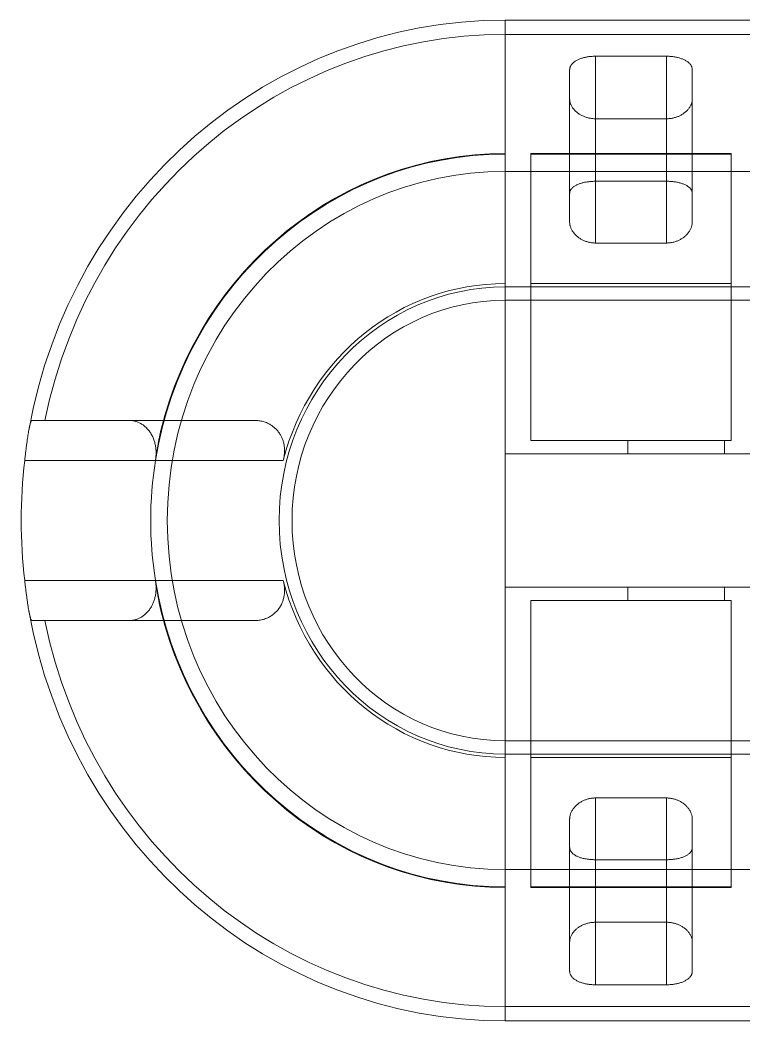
# Model space of a CAD drawing. Header units: millimetres. Extents: x 7939 to 8557, y 3805 to 4021.
# Drawn here: x 8283.1 to 8319.3, y 3971.4 to 4021.4 of the extents above; entities that cross this region are included whole.
import ezdxf

# ---------------------------------------------------------------- set-up
doc = ezdxf.new("R2010")
doc.units = ezdxf.units.MM
doc.layers.add('linea_gruesa', color=1, linetype='Continuous', lineweight=40)

msp = doc.modelspace()

# ---------------------------------------------------------------- linework, layer by layer
at = {"layer": 'linea_gruesa', "linetype": 'Continuous', "lineweight": 15, "extrusion": (-0.253745, -3.38569e-15, 0.967271)}
for p, q in [((8423.417, 4021.383, 103.727), (8307.345, 4021.383, 73.278)), ((8307.345, 4008.05, 73.278), (8307.345, 4021.383, 73.278)), ((8307.345, 3972.104, 73.278), (8307.345, 4020.663, 73.278)), ((8423.417, 4020.663, 103.727), (8307.345, 4020.663, 73.278)), ((8311.859, 4019.574, 74.462), (8315.405, 4019.574, 75.392)), ((8311.859, 4019.574, 74.462), (8311.859, 4013.328, 74.462)), ((8315.405, 4019.574, 75.392), (8315.405, 4013.328, 75.392)), ((8310.569, 4017.447, 74.123), (8310.569, 4018.893, 74.123)), ((8310.569, 4018.893, 74.123), (8310.569, 4012.713, 74.123)), ((8316.695, 4018.893, 75.731), (8316.695, 4017.447, 75.731)), ((8316.695, 4018.893, 75.731), (8316.695, 4012.713, 75.731)), ((8310.569, 4017.447, 74.123), (8310.569, 4011.294, 74.123)), ((8316.695, 4017.447, 75.731), (8316.695, 4011.294, 75.731)), ((8315.405, 4016.453, 75.392), (8311.859, 4016.453, 74.462)), ((8311.859, 4016.453, 74.462), (8311.859, 4010.244, 74.462)), ((8315.405, 4016.453, 75.392), (8315.405, 4010.244, 75.392)), ((8307.345, 4014.683, 73.278), (8307.345, 4014.717, 73.278)), ((8307.345, 4014.717, 73.278), (8307.345, 4008.22, 73.278)), ((8307.345, 4014.683, 73.278), (8307.345, 3999.717, 73.278)), ((8308.634, 4014.717, 73.616), (8308.634, 4008.22, 73.616)), ((8318.63, 4014.717, 76.238), (8308.634, 4014.717, 73.616)), ((8308.634, 4014.717, 73.616), (8308.634, 4014.683, 73.616)), ((8318.63, 4014.683, 76.238), (8308.634, 4014.683, 73.616)), ((8308.634, 4000.383, 73.616), (8308.634, 4014.683, 73.616)), ((8318.63, 4008.22, 76.238), (8318.63, 4014.717, 76.238)), ((8318.63, 4014.683, 76.238), (8318.63, 4014.717, 76.238)), ((8318.63, 4014.683, 76.238), (8318.63, 4000.383, 76.238)), ((8307.345, 4008.05, 73.278), (8307.345, 4013.824, 73.278)), ((8423.417, 4013.824, 103.727), (8307.345, 4013.824, 73.278)), ((8311.859, 4013.328, 74.462), (8315.405, 4013.328, 75.392)), ((8310.569, 4011.294, 74.123), (8310.569, 4012.713, 74.123)), ((8316.695, 4012.713, 75.731), (8316.695, 4011.294, 75.731)), ((8315.405, 4010.244, 75.392), (8311.859, 4010.244, 74.462)), ((8307.345, 4008.22, 73.278), (8307.345, 3999.717, 73.278)), ((8423.417, 4008.05, 103.727), (8307.345, 4008.05, 73.278)), ((8318.63, 4008.22, 76.238), (8308.634, 4008.22, 73.616)), ((8308.634, 4000.383, 73.616), (8308.634, 4008.22, 73.616)), ((8318.63, 4008.22, 76.238), (8318.63, 4000.383, 76.238)), ((8307.345, 4007.383, 73.278), (8307.345, 3985.383, 73.278)), ((8423.417, 4007.383, 103.727), (8307.345, 4007.383, 73.278)), ((8283.718, 4001.383, 67.08), (8290.333, 4001.383, 68.815)), ((8284.363, 4001.383, 67.249), (8288.544, 4001.383, 68.346)), ((8288.544, 4001.383, 68.346), (8294.841, 4001.383, 69.997)), ((8294.841, 4001.383, 69.997), (8290.333, 4001.383, 68.815)), ((8318.63, 4000.383, 76.238), (8308.634, 4000.383, 73.616)), ((8313.471, 4000.383, 74.885), (8308.634, 4000.383, 73.616)), ((8313.471, 4000.383, 74.885), (8313.471, 3999.717, 74.885)), ((8313.471, 4000.383, 74.885), (8318.307, 4000.383, 76.153)), ((8318.307, 4000.383, 76.153), (8318.307, 3999.717, 76.153)), ((8318.63, 4000.383, 76.238), (8318.307, 4000.383, 76.153)), ((8307.345, 3999.717, 73.278), (8353.774, 3999.717, 85.457)), ((8307.345, 3999.717, 73.278), (8313.471, 3999.717, 74.885)), ((8318.307, 3999.717, 76.153), (8313.471, 3999.717, 74.885)), ((8318.307, 3999.717, 76.153), (8324.756, 3999.717, 77.845)), ((8283.354, 3999.383, 66.984), (8289.883, 3999.383, 68.697)), ((8289.886, 3999.383, 68.698), (8296.269, 3999.383, 70.372)), ((8283.354, 3993.383, 66.984), (8289.883, 3993.383, 68.697)), ((8289.886, 3993.383, 68.698), (8296.269, 3993.383, 70.372)), ((8353.774, 3993.05, 85.457), (8307.345, 3993.05, 73.278)), ((8307.345, 3993.05, 73.278), (8307.345, 3984.547, 73.278)), ((8313.471, 3993.05, 74.885), (8307.345, 3993.05, 73.278)), ((8307.345, 3993.05, 73.278), (8307.345, 3978.084, 73.278)), ((8318.307, 3993.05, 76.153), (8313.471, 3993.05, 74.885)), ((8313.471, 3993.05, 74.885), (8313.471, 3992.383, 74.885)), ((8324.756, 3993.05, 77.845), (8318.307, 3993.05, 76.153)), ((8318.307, 3993.05, 76.153), (8318.307, 3992.383, 76.153)), ((8308.634, 3992.383, 73.616), (8313.471, 3992.383, 74.885)), ((8308.634, 3992.383, 73.616), (8318.63, 3992.383, 76.238)), ((8308.634, 3984.547, 73.616), (8308.634, 3992.383, 73.616)), ((8308.634, 3978.084, 73.616), (8308.634, 3992.383, 73.616)), ((8313.471, 3992.383, 74.885), (8318.307, 3992.383, 76.153)), ((8318.307, 3992.383, 76.153), (8318.63, 3992.383, 76.238)), ((8318.63, 3992.383, 76.238), (8318.63, 3978.084, 76.238)), ((8318.63, 3992.383, 76.238), (8318.63, 3984.547, 76.238)), ((8283.718, 3991.383, 67.08), (8290.333, 3991.383, 68.815)), ((8288.544, 3991.383, 68.346), (8284.363, 3991.383, 67.249)), ((8288.544, 3991.383, 68.346), (8294.841, 3991.383, 69.997)), ((8290.333, 3991.383, 68.815), (8294.841, 3991.383, 69.997)), ((8423.417, 3985.383, 103.727), (8307.345, 3985.383, 73.278)), ((8423.417, 3984.717, 103.727), (8307.345, 3984.717, 73.278)), ((8307.345, 3984.717, 73.278), (8307.345, 3971.384, 73.278)), ((8307.345, 3984.717, 73.278), (8307.345, 3978.943, 73.278)), ((8307.345, 3978.05, 73.278), (8307.345, 3984.547, 73.278)), ((8308.634, 3984.547, 73.616), (8308.634, 3978.05, 73.616)), ((8318.63, 3984.547, 76.238), (8308.634, 3984.547, 73.616)), ((8318.63, 3978.05, 76.238), (8318.63, 3984.547, 76.238)), ((8315.405, 3982.523, 75.392), (8311.859, 3982.523, 74.462)), ((8311.859, 3976.314, 74.462), (8311.859, 3982.523, 74.462)), ((8315.405, 3976.314, 75.392), (8315.405, 3982.523, 75.392)), ((8310.569, 3981.473, 74.123), (8310.569, 3980.054, 74.123)), ((8310.569, 3975.32, 74.123), (8310.569, 3981.473, 74.123)), ((8316.695, 3980.054, 75.731), (8316.695, 3981.473, 75.731)), ((8316.695, 3975.32, 75.731), (8316.695, 3981.473, 75.731)), ((8310.569, 3973.874, 74.123), (8310.569, 3980.054, 74.123)), ((8316.695, 3973.874, 75.731), (8316.695, 3980.054, 75.731)), ((8311.859, 3979.439, 74.462), (8315.405, 3979.439, 75.392)), ((8311.859, 3973.193, 74.462), (8311.859, 3979.439, 74.462)), ((8315.405, 3973.193, 75.392), (8315.405, 3979.439, 75.392)), ((8423.417, 3978.943, 103.727), (8307.345, 3978.943, 73.278)), ((8307.345, 3978.084, 73.278), (8307.345, 3978.05, 73.278)), ((8308.634, 3978.084, 73.616), (8308.634, 3978.05, 73.616)), ((8318.63, 3978.084, 76.238), (8308.634, 3978.084, 73.616)), ((8318.63, 3978.05, 76.238), (8308.634, 3978.05, 73.616)), ((8318.63, 3978.05, 76.238), (8318.63, 3978.084, 76.238)), ((8315.405, 3976.314, 75.392), (8311.859, 3976.314, 74.462)), ((8310.569, 3975.32, 74.123), (8310.569, 3973.874, 74.123)), ((8316.695, 3973.874, 75.731), (8316.695, 3975.32, 75.731)), ((8311.859, 3973.193, 74.462), (8315.405, 3973.193, 75.392)), ((8423.417, 3972.104, 103.727), (8307.345, 3972.104, 73.278)), ((8307.345, 3971.383, 73.278), (8423.417, 3971.383, 103.727))]:
    msp.add_line(p, q, dxfattribs=at)
for radius, start, end in [(25, 180, 259.6529), (24.279, 180, 258.1156), (18.3, 180, 260.5646), (18.333, 180, 255.8212), (17.44, 180, 360), (11.667, 180, 360), (11.667, 180, 360), (11.837, 180, 255.3185), (11, 180, 360), (24.983, 263.1033, 276.8967), (18.297, 260.5631, 279.4369), (18.3, 279.4354, 360), (11.837, 284.6815, 360), (25, 280.3474, 360), (18.333, 284.1788, 360), (24.279, 281.8844, 360)]:
    msp.add_arc((-3996.383, 8054.048, -2037.069), radius, start, end, dxfattribs=at)
at = {"layer": 'linea_gruesa', "linetype": 'Continuous', "lineweight": 15}
for points, knots in [([(8310.569, 4018.893, 74.123), (8310.57, 4018.909, 74.124), (8310.571, 4018.942, 74.124), (8310.58, 4018.99, 74.126), (8310.594, 4019.037, 74.13), (8310.616, 4019.086, 74.136), (8310.645, 4019.136, 74.143), (8310.683, 4019.186, 74.153), (8310.729, 4019.234, 74.165), (8310.782, 4019.281, 74.179), (8310.84, 4019.323, 74.195), (8310.904, 4019.362, 74.211), (8310.971, 4019.397, 74.229), (8311.045, 4019.43, 74.248), (8311.123, 4019.46, 74.269), (8311.203, 4019.485, 74.29), (8311.284, 4019.507, 74.311), (8311.365, 4019.525, 74.332), (8311.448, 4019.541, 74.354), (8311.534, 4019.554, 74.377), (8311.618, 4019.563, 74.399), (8311.7, 4019.569, 74.42), (8311.779, 4019.573, 74.441), (8311.832, 4019.573, 74.455), (8311.859, 4019.574, 74.462)], [0, 0, 0, 0, 0.0457008, 0.0914841, 0.1372632, 0.1829595, 0.2347211, 0.2866993, 0.3387322, 0.3906757, 0.4424074, 0.4897467, 0.5372988, 0.5849054, 0.6324246, 0.6797366, 0.7215369, 0.7635114, 0.8055373, 0.8474975, 0.8892822, 0.9261761, 0.963108, 1, 1, 1, 1]), ([(8315.405, 4019.574, 75.392), (8315.434, 4019.573, 75.4), (8315.491, 4019.573, 75.415), (8315.58, 4019.568, 75.438), (8315.673, 4019.56, 75.462), (8315.768, 4019.549, 75.487), (8315.86, 4019.533, 75.512), (8315.95, 4019.515, 75.535), (8316.037, 4019.492, 75.558), (8316.12, 4019.467, 75.58), (8316.199, 4019.438, 75.6), (8316.274, 4019.406, 75.62), (8316.345, 4019.371, 75.639), (8316.411, 4019.331, 75.656), (8316.47, 4019.29, 75.672), (8316.521, 4019.248, 75.685), (8316.564, 4019.205, 75.696), (8316.599, 4019.164, 75.705), (8316.629, 4019.121, 75.713), (8316.653, 4019.077, 75.719), (8316.672, 4019.032, 75.724), (8316.685, 4018.986, 75.728), (8316.693, 4018.94, 75.73), (8316.695, 4018.908, 75.73), (8316.695, 4018.893, 75.731)], [0, 0, 0, 0, 0.03967, 0.079339, 0.124961, 0.170738, 0.216524, 0.262155, 0.308745, 0.355481, 0.402229, 0.448833, 0.498675, 0.548665, 0.598669, 0.648529, 0.692404, 0.736401, 0.780445, 0.824456, 0.868345, 0.912217, 0.956126, 1, 1, 1, 1]), ([(8311.859, 4016.453, 74.462), (8311.831, 4016.453, 74.455), (8311.776, 4016.454, 74.44), (8311.693, 4016.461, 74.418), (8311.611, 4016.472, 74.397), (8311.529, 4016.487, 74.375), (8311.449, 4016.507, 74.354), (8311.372, 4016.53, 74.334), (8311.295, 4016.558, 74.314), (8311.219, 4016.59, 74.294), (8311.146, 4016.627, 74.275), (8311.076, 4016.667, 74.257), (8311.007, 4016.712, 74.238), (8310.939, 4016.763, 74.221), (8310.873, 4016.82, 74.203), (8310.814, 4016.878, 74.188), (8310.762, 4016.939, 74.174), (8310.717, 4017, 74.162), (8310.678, 4017.062, 74.152), (8310.645, 4017.124, 74.143), (8310.617, 4017.188, 74.136), (8310.596, 4017.252, 74.131), (8310.581, 4017.317, 74.127), (8310.571, 4017.382, 74.124), (8310.57, 4017.425, 74.124), (8310.569, 4017.447, 74.123)], [0, 0, 0, 0, 0.036433, 0.072931, 0.109367, 0.146857, 0.184457, 0.222073, 0.259581, 0.300585, 0.341696, 0.382826, 0.423854, 0.472584, 0.521437, 0.570308, 0.619064, 0.666305, 0.713665, 0.761073, 0.808449, 0.855703, 0.903789, 0.951914, 1, 1, 1, 1]), ([(8316.695, 4017.447, 75.731), (8316.694, 4017.425, 75.73), (8316.693, 4017.382, 75.73), (8316.683, 4017.317, 75.728), (8316.668, 4017.252, 75.723), (8316.646, 4017.187, 75.718), (8316.618, 4017.122, 75.71), (8316.585, 4017.059, 75.702), (8316.545, 4016.997, 75.691), (8316.5, 4016.937, 75.679), (8316.449, 4016.878, 75.666), (8316.392, 4016.821, 75.651), (8316.329, 4016.766, 75.634), (8316.265, 4016.717, 75.618), (8316.201, 4016.675, 75.601), (8316.138, 4016.638, 75.584), (8316.072, 4016.603, 75.567), (8316.002, 4016.572, 75.549), (8315.929, 4016.543, 75.53), (8315.853, 4016.518, 75.51), (8315.773, 4016.496, 75.489), (8315.691, 4016.479, 75.467), (8315.607, 4016.465, 75.445), (8315.531, 4016.457, 75.425), (8315.464, 4016.453, 75.408), (8315.425, 4016.453, 75.397), (8315.405, 4016.453, 75.392)], [0, 0, 0, 0, 0.047962, 0.096084, 0.144283, 0.19248, 0.240592, 0.288548, 0.335637, 0.382934, 0.430311, 0.477656, 0.524879, 0.571919, 0.609369, 0.646941, 0.684535, 0.722071, 0.759492, 0.797233, 0.835157, 0.873124, 0.911012, 0.948721, 0.97436, 1, 1, 1, 1]), ([(8310.569, 4012.713, 74.123), (8310.57, 4012.729, 74.124), (8310.571, 4012.76, 74.124), (8310.58, 4012.806, 74.126), (8310.596, 4012.851, 74.13), (8310.618, 4012.896, 74.136), (8310.648, 4012.941, 74.144), (8310.686, 4012.986, 74.154), (8310.731, 4013.029, 74.166), (8310.783, 4013.069, 74.18), (8310.84, 4013.107, 74.195), (8310.902, 4013.141, 74.211), (8310.968, 4013.171, 74.228), (8311.04, 4013.2, 74.247), (8311.116, 4013.226, 74.267), (8311.194, 4013.248, 74.287), (8311.273, 4013.268, 74.308), (8311.353, 4013.284, 74.329), (8311.436, 4013.298, 74.351), (8311.52, 4013.309, 74.373), (8311.605, 4013.317, 74.395), (8311.69, 4013.323, 74.418), (8311.774, 4013.327, 74.44), (8311.831, 4013.328, 74.454), (8311.859, 4013.328, 74.462)], [0, 0, 0, 0, 0.046677, 0.093445, 0.140209, 0.18688, 0.237351, 0.288032, 0.33877, 0.38942, 0.439866, 0.486123, 0.532578, 0.579088, 0.625517, 0.671754, 0.713502, 0.755415, 0.797379, 0.839284, 0.881019, 0.920663, 0.960358, 1, 1, 1, 1]), ([(8315.405, 4013.328, 75.392), (8315.432, 4013.328, 75.399), (8315.486, 4013.327, 75.413), (8315.573, 4013.324, 75.436), (8315.665, 4013.317, 75.46), (8315.762, 4013.307, 75.486), (8315.857, 4013.293, 75.511), (8315.95, 4013.276, 75.535), (8316.038, 4013.257, 75.558), (8316.123, 4013.233, 75.581), (8316.204, 4013.208, 75.602), (8316.28, 4013.178, 75.622), (8316.351, 4013.146, 75.64), (8316.418, 4013.11, 75.658), (8316.477, 4013.072, 75.673), (8316.527, 4013.034, 75.687), (8316.569, 4012.995, 75.698), (8316.603, 4012.957, 75.707), (8316.632, 4012.918, 75.714), (8316.656, 4012.878, 75.72), (8316.674, 4012.837, 75.725), (8316.686, 4012.796, 75.728), (8316.694, 4012.755, 75.73), (8316.695, 4012.727, 75.73), (8316.695, 4012.713, 75.731)], [0, 0, 0, 0, 0.037726, 0.075451, 0.122579, 0.169871, 0.217169, 0.264303, 0.312107, 0.360066, 0.408035, 0.455852, 0.506146, 0.556594, 0.607055, 0.657366, 0.700834, 0.744426, 0.788066, 0.831672, 0.875153, 0.916757, 0.958394, 1, 1, 1, 1]), ([(8311.859, 4010.244, 74.462), (8311.832, 4010.244, 74.455), (8311.777, 4010.245, 74.441), (8311.696, 4010.252, 74.419), (8311.616, 4010.264, 74.398), (8311.536, 4010.28, 74.377), (8311.459, 4010.3, 74.357), (8311.383, 4010.324, 74.337), (8311.307, 4010.353, 74.317), (8311.234, 4010.386, 74.298), (8311.164, 4010.422, 74.28), (8311.094, 4010.464, 74.261), (8311.024, 4010.511, 74.243), (8310.956, 4010.563, 74.225), (8310.894, 4010.619, 74.209), (8310.837, 4010.676, 74.194), (8310.785, 4010.736, 74.18), (8310.739, 4010.797, 74.168), (8310.697, 4010.86, 74.157), (8310.662, 4010.924, 74.148), (8310.632, 4010.988, 74.14), (8310.609, 4011.052, 74.134), (8310.591, 4011.114, 74.129), (8310.578, 4011.174, 74.126), (8310.57, 4011.234, 74.124), (8310.569, 4011.274, 74.124), (8310.569, 4011.294, 74.123)], [0, 0, 0, 0, 0.035227, 0.070455, 0.106287, 0.142229, 0.178188, 0.214038, 0.252355, 0.290771, 0.329205, 0.367547, 0.413061, 0.458723, 0.504459, 0.55017, 0.595728, 0.642008, 0.688399, 0.734833, 0.781239, 0.827533, 0.870622, 0.913767, 0.956911, 1, 1, 1, 1]), ([(8316.695, 4011.294, 75.731), (8316.694, 4011.272, 75.73), (8316.693, 4011.228, 75.73), (8316.684, 4011.162, 75.728), (8316.669, 4011.095, 75.724), (8316.647, 4011.028, 75.718), (8316.62, 4010.962, 75.711), (8316.587, 4010.896, 75.702), (8316.548, 4010.831, 75.692), (8316.503, 4010.767, 75.68), (8316.452, 4010.703, 75.667), (8316.394, 4010.642, 75.652), (8316.331, 4010.583, 75.635), (8316.267, 4010.531, 75.618), (8316.203, 4010.485, 75.602), (8316.141, 4010.446, 75.585), (8316.076, 4010.409, 75.568), (8316.007, 4010.375, 75.55), (8315.934, 4010.343, 75.531), (8315.856, 4010.315, 75.51), (8315.774, 4010.291, 75.489), (8315.689, 4010.271, 75.467), (8315.61, 4010.258, 75.446), (8315.537, 4010.249, 75.427), (8315.471, 4010.245, 75.41), (8315.427, 4010.244, 75.398), (8315.405, 4010.244, 75.392)], [0, 0, 0, 0, 0.047388, 0.094926, 0.142537, 0.190147, 0.237681, 0.285068, 0.332858, 0.380856, 0.428933, 0.476976, 0.524898, 0.572637, 0.609793, 0.647069, 0.684364, 0.7216, 0.758724, 0.797543, 0.836493, 0.875423, 0.914215, 0.9428, 0.971416, 1, 1, 1, 1]), ([(8283.354, 3999.383, 66.984), (8283.358, 3999.421, 66.985), (8283.367, 3999.497, 66.988), (8283.381, 3999.61, 66.991), (8283.394, 3999.722, 66.995), (8283.408, 3999.833, 66.998), (8283.422, 3999.943, 67.002), (8283.436, 4000.051, 67.006), (8283.449, 4000.156, 67.009), (8283.463, 4000.26, 67.013), (8283.477, 4000.36, 67.016), (8283.491, 4000.458, 67.02), (8283.504, 4000.552, 67.024), (8283.518, 4000.642, 67.027), (8283.532, 4000.728, 67.031), (8283.545, 4000.809, 67.034), (8283.558, 4000.887, 67.038), (8283.572, 4000.959, 67.041), (8283.585, 4001.027, 67.045), (8283.598, 4001.089, 67.048), (8283.611, 4001.145, 67.052), (8283.624, 4001.196, 67.055), (8283.637, 4001.241, 67.058), (8283.649, 4001.28, 67.062), (8283.662, 4001.313, 67.065), (8283.674, 4001.34, 67.068), (8283.685, 4001.359, 67.071), (8283.696, 4001.373, 67.074), (8283.707, 4001.382, 67.077), (8283.714, 4001.383, 67.079), (8283.718, 4001.383, 67.08)], [0, 0, 0, 0, 0.035997, 0.072108, 0.108276, 0.144445, 0.180556, 0.216553, 0.25255, 0.28866, 0.324827, 0.360995, 0.397105, 0.433101, 0.469106, 0.505224, 0.5414, 0.577577, 0.613695, 0.649699, 0.68567, 0.721755, 0.757898, 0.794041, 0.830126, 0.866097, 0.899549, 0.933048, 0.966547, 1, 1, 1, 1]), ([(8283.718, 4001.383, 67.08), (8283.726, 4001.383, 67.082), (8283.743, 4001.383, 67.086), (8283.773, 4001.383, 67.094), (8283.805, 4001.383, 67.103), (8283.837, 4001.383, 67.111), (8283.869, 4001.383, 67.119), (8283.903, 4001.383, 67.128), (8283.943, 4001.383, 67.139), (8283.991, 4001.383, 67.151), (8284.048, 4001.383, 67.166), (8284.107, 4001.383, 67.182), (8284.168, 4001.383, 67.198), (8284.229, 4001.383, 67.214), (8284.294, 4001.383, 67.231), (8284.34, 4001.383, 67.243), (8284.363, 4001.383, 67.249)], [0, 0, 0, 0, 0.079036, 0.158079, 0.237115, 0.29651, 0.355904, 0.415068, 0.474232, 0.554262, 0.634298, 0.714327, 0.785706, 0.857083, 0.928541, 1, 1, 1, 1]), ([(8288.544, 4001.383, 68.346), (8288.579, 4001.383, 68.355), (8288.647, 4001.381, 68.373), (8288.749, 4001.368, 68.399), (8288.842, 4001.349, 68.424), (8288.927, 4001.324, 68.446), (8289.003, 4001.297, 68.466), (8289.078, 4001.264, 68.486), (8289.152, 4001.226, 68.505), (8289.227, 4001.181, 68.525), (8289.301, 4001.129, 68.544), (8289.372, 4001.071, 68.563), (8289.442, 4001.006, 68.581), (8289.508, 4000.935, 68.599), (8289.57, 4000.86, 68.615), (8289.627, 4000.78, 68.63), (8289.678, 4000.696, 68.643), (8289.727, 4000.607, 68.656), (8289.77, 4000.512, 68.667), (8289.807, 4000.417, 68.677), (8289.837, 4000.323, 68.685), (8289.862, 4000.23, 68.691), (8289.882, 4000.135, 68.697), (8289.898, 4000.037, 68.701), (8289.909, 3999.934, 68.704), (8289.916, 3999.828, 68.705), (8289.917, 3999.717, 68.706), (8289.912, 3999.606, 68.705), (8289.902, 3999.494, 68.702), (8289.892, 3999.42, 68.699), (8289.886, 3999.383, 68.698)], [0, 0, 0, 0, 0.04714, 0.09431, 0.141447, 0.17771, 0.214004, 0.250295, 0.286553, 0.324588, 0.362739, 0.400931, 0.439103, 0.477206, 0.515209, 0.550578, 0.586063, 0.621567, 0.657014, 0.692351, 0.722167, 0.752084, 0.782027, 0.811926, 0.841726, 0.87329, 0.904986, 0.93673, 0.968432, 1, 1, 1, 1]), ([(8290.333, 4001.383, 68.815), (8290.33, 4001.383, 68.814), (8290.324, 4001.382, 68.813), (8290.314, 4001.372, 68.81), (8290.304, 4001.357, 68.807), (8290.292, 4001.335, 68.804), (8290.279, 4001.307, 68.801), (8290.266, 4001.272, 68.797), (8290.252, 4001.233, 68.794), (8290.237, 4001.188, 68.79), (8290.222, 4001.137, 68.786), (8290.205, 4001.08, 68.781), (8290.188, 4001.018, 68.777), (8290.17, 4000.95, 68.772), (8290.158, 4000.9, 68.769), (8290.152, 4000.874, 68.767)], [0, 0, 0, 0, 0.075549, 0.151157, 0.226707, 0.304476, 0.382308, 0.460077, 0.535616, 0.611212, 0.686751, 0.764432, 0.842176, 0.919858, 1, 1, 1, 1]), ([(8296.269, 3999.383, 70.372), (8296.277, 3999.414, 70.374), (8296.291, 3999.476, 70.378), (8296.308, 3999.57, 70.382), (8296.321, 3999.664, 70.386), (8296.329, 3999.758, 70.388), (8296.332, 3999.851, 70.389), (8296.331, 3999.944, 70.388), (8296.324, 4000.035, 70.387), (8296.313, 4000.124, 70.384), (8296.298, 4000.211, 70.38), (8296.278, 4000.294, 70.375), (8296.255, 4000.374, 70.368), (8296.227, 4000.451, 70.361), (8296.197, 4000.525, 70.353), (8296.163, 4000.595, 70.344), (8296.123, 4000.669, 70.334), (8296.076, 4000.744, 70.321), (8296.021, 4000.819, 70.307), (8295.963, 4000.89, 70.292), (8295.901, 4000.955, 70.276), (8295.837, 4001.015, 70.259), (8295.77, 4001.071, 70.241), (8295.7, 4001.123, 70.223), (8295.627, 4001.17, 70.204), (8295.552, 4001.212, 70.184), (8295.466, 4001.254, 70.162), (8295.369, 4001.293, 70.136), (8295.261, 4001.328, 70.108), (8295.154, 4001.354, 70.08), (8295.048, 4001.371, 70.052), (8294.945, 4001.382, 70.025), (8294.875, 4001.383, 70.007), (8294.841, 4001.383, 69.997)], [0, 0, 0, 0, 0.026227, 0.052546, 0.07889, 0.105195, 0.131411, 0.157662, 0.184004, 0.210384, 0.236738, 0.262999, 0.288745, 0.314553, 0.340392, 0.366218, 0.391981, 0.424932, 0.45797, 0.491075, 0.524203, 0.557298, 0.590286, 0.62467, 0.659085, 0.693505, 0.727894, 0.775028, 0.822194, 0.869333, 0.912881, 0.95645, 1, 1, 1, 1]), ([(8290.152, 4000.874, 68.767), (8290.146, 4000.849, 68.766), (8290.133, 4000.798, 68.763), (8290.115, 4000.716, 68.758), (8290.097, 4000.629, 68.753), (8290.079, 4000.538, 68.748), (8290.061, 4000.441, 68.744), (8290.043, 4000.342, 68.739), (8290.025, 4000.241, 68.734), (8290.007, 4000.138, 68.73), (8289.989, 4000.032, 68.725), (8289.971, 3999.922, 68.72), (8289.952, 3999.81, 68.715), (8289.936, 3999.709, 68.711), (8289.921, 3999.619, 68.707), (8289.909, 3999.541, 68.704), (8289.896, 3999.462, 68.7), (8289.887, 3999.41, 68.698), (8289.883, 3999.383, 68.697)], [0, 0, 0, 0, 0.066779, 0.13361, 0.200389, 0.269107, 0.337883, 0.406602, 0.473381, 0.540212, 0.606992, 0.675712, 0.744489, 0.813209, 0.859767, 0.906324, 0.953162, 1, 1, 1, 1]), ([(8283.718, 3991.383, 67.08), (8283.714, 3991.384, 67.079), (8283.706, 3991.385, 67.077), (8283.695, 3991.395, 67.073), (8283.683, 3991.411, 67.07), (8283.671, 3991.434, 67.067), (8283.658, 3991.462, 67.064), (8283.646, 3991.497, 67.061), (8283.633, 3991.537, 67.057), (8283.62, 3991.584, 67.054), (8283.608, 3991.636, 67.051), (8283.595, 3991.694, 67.047), (8283.582, 3991.757, 67.044), (8283.568, 3991.826, 67.04), (8283.555, 3991.899, 67.037), (8283.542, 3991.977, 67.033), (8283.528, 3992.06, 67.03), (8283.515, 3992.147, 67.026), (8283.501, 3992.238, 67.023), (8283.487, 3992.333, 67.019), (8283.474, 3992.431, 67.016), (8283.46, 3992.532, 67.012), (8283.446, 3992.636, 67.008), (8283.432, 3992.742, 67.005), (8283.419, 3992.85, 67.001), (8283.405, 3992.958, 66.998), (8283.392, 3993.065, 66.994), (8283.379, 3993.171, 66.991), (8283.366, 3993.277, 66.987), (8283.358, 3993.348, 66.985), (8283.354, 3993.383, 66.984)], [0, 0, 0, 0, 0.035874, 0.071862, 0.107907, 0.143953, 0.179941, 0.215816, 0.251687, 0.287671, 0.323712, 0.359753, 0.395738, 0.431609, 0.467544, 0.503592, 0.539697, 0.575802, 0.611851, 0.647786, 0.683769, 0.719866, 0.756021, 0.792176, 0.828273, 0.864256, 0.898169, 0.932128, 0.966088, 1, 1, 1, 1]), ([(8289.886, 3993.383, 68.698), (8289.891, 3993.349, 68.699), (8289.901, 3993.281, 68.702), (8289.911, 3993.178, 68.704), (8289.916, 3993.075, 68.706), (8289.916, 3992.973, 68.706), (8289.912, 3992.872, 68.705), (8289.903, 3992.773, 68.702), (8289.89, 3992.676, 68.699), (8289.872, 3992.581, 68.694), (8289.85, 3992.489, 68.688), (8289.824, 3992.4, 68.681), (8289.794, 3992.315, 68.673), (8289.76, 3992.232, 68.665), (8289.723, 3992.153, 68.655), (8289.682, 3992.078, 68.644), (8289.636, 3992.002, 68.632), (8289.583, 3991.925, 68.618), (8289.523, 3991.849, 68.602), (8289.459, 3991.779, 68.586), (8289.393, 3991.715, 68.568), (8289.324, 3991.656, 68.55), (8289.255, 3991.605, 68.532), (8289.185, 3991.56, 68.514), (8289.114, 3991.521, 68.495), (8289.042, 3991.486, 68.476), (8288.968, 3991.457, 68.457), (8288.893, 3991.432, 68.437), (8288.816, 3991.412, 68.417), (8288.738, 3991.398, 68.397), (8288.667, 3991.389, 68.378), (8288.602, 3991.384, 68.361), (8288.564, 3991.384, 68.351), (8288.544, 3991.383, 68.346)], [0, 0, 0, 0, 0.029179, 0.058462, 0.087779, 0.117058, 0.146232, 0.175379, 0.204621, 0.233903, 0.263161, 0.292322, 0.321934, 0.351616, 0.381333, 0.411035, 0.440664, 0.477361, 0.514158, 0.551027, 0.587918, 0.624767, 0.661497, 0.696652, 0.731839, 0.76703, 0.802189, 0.838352, 0.874545, 0.910739, 0.946905, 0.973452, 1, 1, 1, 1]), ([(8289.883, 3993.383, 68.697), (8289.889, 3993.346, 68.699), (8289.901, 3993.271, 68.702), (8289.919, 3993.159, 68.706), (8289.938, 3993.047, 68.711), (8289.956, 3992.934, 68.716), (8289.975, 3992.823, 68.721), (8289.993, 3992.714, 68.726), (8290.011, 3992.608, 68.73), (8290.029, 3992.505, 68.735), (8290.047, 3992.405, 68.74), (8290.065, 3992.306, 68.745), (8290.083, 3992.211, 68.749), (8290.099, 3992.129, 68.754), (8290.114, 3992.06, 68.757), (8290.126, 3992.002, 68.761), (8290.139, 3991.946, 68.764), (8290.147, 3991.91, 68.766), (8290.152, 3991.893, 68.767)], [0, 0, 0, 0, 0.06678, 0.133613, 0.200393, 0.269114, 0.33789, 0.406609, 0.473391, 0.540223, 0.607005, 0.675728, 0.744508, 0.813231, 0.859783, 0.906335, 0.953167, 1, 1, 1, 1]), ([(8294.841, 3991.383, 69.997), (8294.878, 3991.384, 70.007), (8294.952, 3991.386, 70.027), (8295.062, 3991.398, 70.056), (8295.172, 3991.417, 70.084), (8295.28, 3991.445, 70.113), (8295.387, 3991.48, 70.141), (8295.485, 3991.522, 70.166), (8295.575, 3991.567, 70.19), (8295.656, 3991.615, 70.211), (8295.736, 3991.67, 70.232), (8295.813, 3991.731, 70.253), (8295.888, 3991.798, 70.272), (8295.956, 3991.869, 70.29), (8296.017, 3991.943, 70.306), (8296.073, 3992.019, 70.321), (8296.125, 3992.101, 70.334), (8296.172, 3992.189, 70.347), (8296.212, 3992.276, 70.357), (8296.244, 3992.361, 70.366), (8296.27, 3992.444, 70.373), (8296.292, 3992.53, 70.378), (8296.31, 3992.619, 70.383), (8296.322, 3992.71, 70.386), (8296.33, 3992.804, 70.388), (8296.332, 3992.899, 70.389), (8296.33, 3992.996, 70.388), (8296.322, 3993.093, 70.386), (8296.309, 3993.191, 70.383), (8296.292, 3993.288, 70.378), (8296.277, 3993.352, 70.374), (8296.269, 3993.383, 70.372)], [0, 0, 0, 0, 0.046404, 0.092925, 0.139492, 0.186045, 0.232534, 0.278919, 0.316777, 0.354745, 0.392749, 0.43073, 0.468643, 0.506466, 0.539887, 0.573414, 0.606954, 0.640437, 0.673822, 0.700895, 0.728059, 0.755242, 0.782384, 0.809438, 0.836608, 0.863884, 0.891198, 0.918478, 0.945651, 0.972825, 1, 1, 1, 1]), ([(8290.152, 3991.893, 68.767), (8290.158, 3991.869, 68.769), (8290.17, 3991.82, 68.772), (8290.187, 3991.754, 68.777), (8290.204, 3991.691, 68.781), (8290.221, 3991.633, 68.785), (8290.237, 3991.581, 68.79), (8290.252, 3991.534, 68.794), (8290.266, 3991.494, 68.797), (8290.279, 3991.46, 68.801), (8290.292, 3991.432, 68.804), (8290.304, 3991.41, 68.807), (8290.315, 3991.394, 68.81), (8290.324, 3991.385, 68.813), (8290.33, 3991.384, 68.814), (8290.333, 3991.383, 68.815)], [0, 0, 0, 0, 0.076355, 0.152766, 0.229121, 0.307669, 0.38628, 0.464827, 0.541192, 0.617617, 0.693981, 0.772618, 0.851321, 0.929957, 1, 1, 1, 1]), ([(8284.363, 3991.383, 67.249), (8284.335, 3991.383, 67.242), (8284.279, 3991.383, 67.227), (8284.2, 3991.383, 67.206), (8284.126, 3991.383, 67.187), (8284.058, 3991.383, 67.169), (8283.994, 3991.383, 67.152), (8283.938, 3991.383, 67.137), (8283.889, 3991.383, 67.125), (8283.846, 3991.383, 67.113), (8283.808, 3991.383, 67.103), (8283.773, 3991.383, 67.094), (8283.743, 3991.383, 67.086), (8283.726, 3991.383, 67.082), (8283.718, 3991.383, 67.08)], [0, 0, 0, 0, 0.087976, 0.175962, 0.263938, 0.352253, 0.440578, 0.528894, 0.607289, 0.685691, 0.764086, 0.842722, 0.921364, 1, 1, 1, 1]), ([(8311.859, 3982.523, 74.462), (8311.83, 3982.523, 74.454), (8311.774, 3982.522, 74.44), (8311.69, 3982.514, 74.418), (8311.607, 3982.502, 74.396), (8311.526, 3982.485, 74.375), (8311.448, 3982.464, 74.354), (8311.372, 3982.439, 74.334), (8311.299, 3982.411, 74.315), (8311.227, 3982.378, 74.296), (8311.155, 3982.34, 74.277), (8311.084, 3982.297, 74.259), (8311.018, 3982.252, 74.241), (8310.957, 3982.204, 74.225), (8310.895, 3982.149, 74.209), (8310.834, 3982.088, 74.193), (8310.776, 3982.02, 74.178), (8310.725, 3981.95, 74.164), (8310.681, 3981.879, 74.153), (8310.645, 3981.809, 74.144), (8310.617, 3981.74, 74.136), (8310.596, 3981.673, 74.131), (8310.58, 3981.606, 74.126), (8310.571, 3981.539, 74.124), (8310.57, 3981.495, 74.124), (8310.569, 3981.473, 74.123)], [0, 0, 0, 0, 0.036709, 0.073554, 0.110411, 0.147134, 0.183561, 0.220088, 0.256633, 0.29308, 0.334293, 0.375637, 0.417049, 0.458441, 0.499692, 0.551794, 0.604066, 0.656416, 0.708728, 0.760863, 0.808615, 0.856481, 0.904384, 0.952248, 1, 1, 1, 1]), ([(8316.695, 3981.473, 75.731), (8316.694, 3981.496, 75.73), (8316.693, 3981.543, 75.73), (8316.682, 3981.614, 75.727), (8316.666, 3981.683, 75.723), (8316.643, 3981.751, 75.717), (8316.615, 3981.817, 75.709), (8316.581, 3981.882, 75.701), (8316.541, 3981.947, 75.69), (8316.495, 3982.01, 75.678), (8316.445, 3982.071, 75.665), (8316.391, 3982.128, 75.651), (8316.334, 3982.181, 75.636), (8316.271, 3982.233, 75.619), (8316.203, 3982.282, 75.601), (8316.135, 3982.325, 75.584), (8316.069, 3982.361, 75.566), (8316.005, 3982.393, 75.55), (8315.939, 3982.421, 75.532), (8315.869, 3982.447, 75.514), (8315.797, 3982.469, 75.495), (8315.723, 3982.488, 75.475), (8315.646, 3982.503, 75.455), (8315.567, 3982.514, 75.435), (8315.488, 3982.521, 75.414), (8315.434, 3982.523, 75.4), (8315.406, 3982.523, 75.392), (8315.405, 3982.523, 75.392)], [0, 0, 0, 0, 0.05059, 0.101226, 0.151817, 0.199003, 0.24635, 0.293769, 0.341173, 0.388488, 0.435651, 0.479173, 0.522835, 0.566522, 0.610138, 0.65362, 0.687927, 0.722346, 0.756787, 0.791173, 0.825451, 0.860006, 0.894727, 0.929489, 0.964183, 0.998718, 1, 1, 1, 1]), ([(8310.569, 3980.054, 74.123), (8310.57, 3980.037, 74.124), (8310.571, 3980.005, 74.124), (8310.582, 3979.957, 74.127), (8310.598, 3979.91, 74.131), (8310.622, 3979.864, 74.137), (8310.653, 3979.819, 74.145), (8310.69, 3979.776, 74.155), (8310.735, 3979.735, 74.167), (8310.786, 3979.695, 74.18), (8310.844, 3979.658, 74.196), (8310.906, 3979.624, 74.212), (8310.973, 3979.593, 74.23), (8311.043, 3979.566, 74.248), (8311.118, 3979.541, 74.267), (8311.197, 3979.518, 74.288), (8311.277, 3979.498, 74.309), (8311.358, 3979.482, 74.331), (8311.439, 3979.469, 74.352), (8311.523, 3979.458, 74.374), (8311.608, 3979.449, 74.396), (8311.692, 3979.443, 74.418), (8311.776, 3979.44, 74.44), (8311.831, 3979.439, 74.455), (8311.859, 3979.439, 74.462)], [0, 0, 0, 0, 0.048858, 0.097879, 0.146948, 0.195953, 0.244797, 0.293817, 0.343038, 0.392312, 0.441505, 0.490501, 0.53571, 0.581106, 0.626559, 0.671936, 0.717124, 0.758099, 0.799234, 0.840416, 0.881542, 0.922509, 0.961254, 1, 1, 1, 1]), ([(8315.405, 3979.439, 75.392), (8315.433, 3979.439, 75.399), (8315.487, 3979.44, 75.414), (8315.569, 3979.443, 75.435), (8315.655, 3979.449, 75.458), (8315.747, 3979.458, 75.482), (8315.842, 3979.471, 75.507), (8315.934, 3979.487, 75.531), (8316.024, 3979.507, 75.554), (8316.11, 3979.529, 75.577), (8316.191, 3979.555, 75.598), (8316.268, 3979.584, 75.618), (8316.34, 3979.615, 75.637), (8316.407, 3979.65, 75.655), (8316.468, 3979.689, 75.671), (8316.523, 3979.729, 75.685), (8316.568, 3979.77, 75.697), (8316.604, 3979.811, 75.707), (8316.634, 3979.851, 75.714), (8316.657, 3979.892, 75.721), (8316.675, 3979.934, 75.725), (8316.687, 3979.975, 75.728), (8316.694, 3980.015, 75.73), (8316.695, 3980.041, 75.73), (8316.695, 3980.054, 75.731)], [0, 0, 0, 0, 0.038331, 0.076707, 0.115038, 0.162147, 0.209418, 0.256694, 0.303812, 0.351992, 0.400327, 0.448671, 0.496865, 0.547888, 0.599068, 0.65026, 0.7013, 0.745569, 0.789962, 0.834406, 0.878814, 0.923094, 0.961547, 1, 1, 1, 1]), ([(8311.859, 3976.314, 74.462), (8311.853, 3976.314, 74.46), (8311.819, 3976.314, 74.451), (8311.756, 3976.311, 74.435), (8311.669, 3976.303, 74.412), (8311.584, 3976.29, 74.39), (8311.501, 3976.273, 74.368), (8311.42, 3976.252, 74.347), (8311.342, 3976.226, 74.326), (8311.268, 3976.198, 74.307), (8311.193, 3976.164, 74.287), (8311.12, 3976.126, 74.268), (8311.049, 3976.083, 74.249), (8310.982, 3976.037, 74.232), (8310.921, 3975.989, 74.216), (8310.865, 3975.94, 74.201), (8310.815, 3975.889, 74.188), (8310.77, 3975.837, 74.176), (8310.729, 3975.784, 74.165), (8310.69, 3975.726, 74.155), (8310.655, 3975.664, 74.146), (8310.624, 3975.597, 74.138), (8310.6, 3975.529, 74.132), (8310.583, 3975.461, 74.127), (8310.571, 3975.391, 74.124), (8310.57, 3975.344, 74.124), (8310.569, 3975.32, 74.123)], [0, 0, 0, 0, 0.006838, 0.045146, 0.083592, 0.122049, 0.16037, 0.19849, 0.23672, 0.274966, 0.313107, 0.356341, 0.399685, 0.443046, 0.486305, 0.527964, 0.56972, 0.611518, 0.653294, 0.694971, 0.745057, 0.795279, 0.845552, 0.895783, 0.945877, 1, 1, 1, 1]), ([(8316.695, 3975.32, 75.731), (8316.694, 3975.344, 75.73), (8316.693, 3975.393, 75.73), (8316.681, 3975.465, 75.727), (8316.662, 3975.535, 75.722), (8316.638, 3975.602, 75.716), (8316.609, 3975.665, 75.708), (8316.573, 3975.727, 75.699), (8316.532, 3975.788, 75.688), (8316.486, 3975.848, 75.676), (8316.435, 3975.904, 75.662), (8316.38, 3975.957, 75.648), (8316.322, 3976.006, 75.633), (8316.259, 3976.053, 75.616), (8316.191, 3976.098, 75.598), (8316.124, 3976.137, 75.581), (8316.057, 3976.17, 75.563), (8315.992, 3976.199, 75.546), (8315.924, 3976.226, 75.528), (8315.853, 3976.249, 75.51), (8315.781, 3976.269, 75.491), (8315.708, 3976.285, 75.472), (8315.634, 3976.298, 75.452), (8315.558, 3976.307, 75.432), (8315.482, 3976.313, 75.412), (8315.431, 3976.314, 75.399), (8315.405, 3976.314, 75.392)], [0, 0, 0, 0, 0.053735, 0.107525, 0.16126, 0.208256, 0.255424, 0.302665, 0.349889, 0.397019, 0.44399, 0.486688, 0.529526, 0.572389, 0.615186, 0.657848, 0.692563, 0.727395, 0.762249, 0.79705, 0.831738, 0.865306, 0.899011, 0.932756, 0.966446, 1, 1, 1, 1]), ([(8310.569, 3973.874, 74.123), (8310.57, 3973.856, 74.124), (8310.571, 3973.821, 74.124), (8310.582, 3973.768, 74.127), (8310.6, 3973.716, 74.132), (8310.624, 3973.665, 74.138), (8310.656, 3973.615, 74.146), (8310.695, 3973.567, 74.157), (8310.742, 3973.521, 74.169), (8310.795, 3973.476, 74.183), (8310.855, 3973.434, 74.199), (8310.92, 3973.396, 74.216), (8310.989, 3973.361, 74.234), (8311.062, 3973.33, 74.253), (8311.139, 3973.302, 74.273), (8311.221, 3973.276, 74.294), (8311.303, 3973.255, 74.316), (8311.386, 3973.237, 74.338), (8311.468, 3973.223, 74.359), (8311.551, 3973.211, 74.381), (8311.637, 3973.202, 74.404), (8311.717, 3973.197, 74.425), (8311.791, 3973.194, 74.444), (8311.836, 3973.194, 74.456), (8311.859, 3973.193, 74.462)], [0, 0, 0, 0, 0.050139, 0.100447, 0.150803, 0.201094, 0.251219, 0.301542, 0.352078, 0.402667, 0.453167, 0.50346, 0.549363, 0.595469, 0.641632, 0.687707, 0.733584, 0.774216, 0.81501, 0.855857, 0.896641, 0.937259, 0.968629, 1, 1, 1, 1]), ([(8315.405, 3973.193, 75.392), (8315.435, 3973.194, 75.4), (8315.495, 3973.194, 75.416), (8315.584, 3973.199, 75.439), (8315.674, 3973.207, 75.463), (8315.766, 3973.218, 75.487), (8315.859, 3973.233, 75.511), (8315.948, 3973.252, 75.535), (8316.035, 3973.274, 75.557), (8316.118, 3973.299, 75.579), (8316.198, 3973.328, 75.6), (8316.272, 3973.36, 75.62), (8316.343, 3973.395, 75.638), (8316.409, 3973.434, 75.656), (8316.47, 3973.477, 75.672), (8316.524, 3973.522, 75.686), (8316.569, 3973.567, 75.697), (8316.605, 3973.612, 75.707), (8316.635, 3973.656, 75.715), (8316.658, 3973.702, 75.721), (8316.676, 3973.748, 75.726), (8316.688, 3973.793, 75.729), (8316.694, 3973.835, 75.73), (8316.695, 3973.861, 75.73), (8316.695, 3973.874, 75.731)], [0, 0, 0, 0, 0.04145, 0.082962, 0.124413, 0.170037, 0.215813, 0.261597, 0.307231, 0.354424, 0.401764, 0.449115, 0.496326, 0.54726, 0.598347, 0.649447, 0.700401, 0.745401, 0.790527, 0.835703, 0.880842, 0.925855, 0.962927, 1, 1, 1, 1])]:
    msp.add_open_spline(points, degree=3, knots=knots, dxfattribs=at)

doc.saveas('drawing.dxf')
